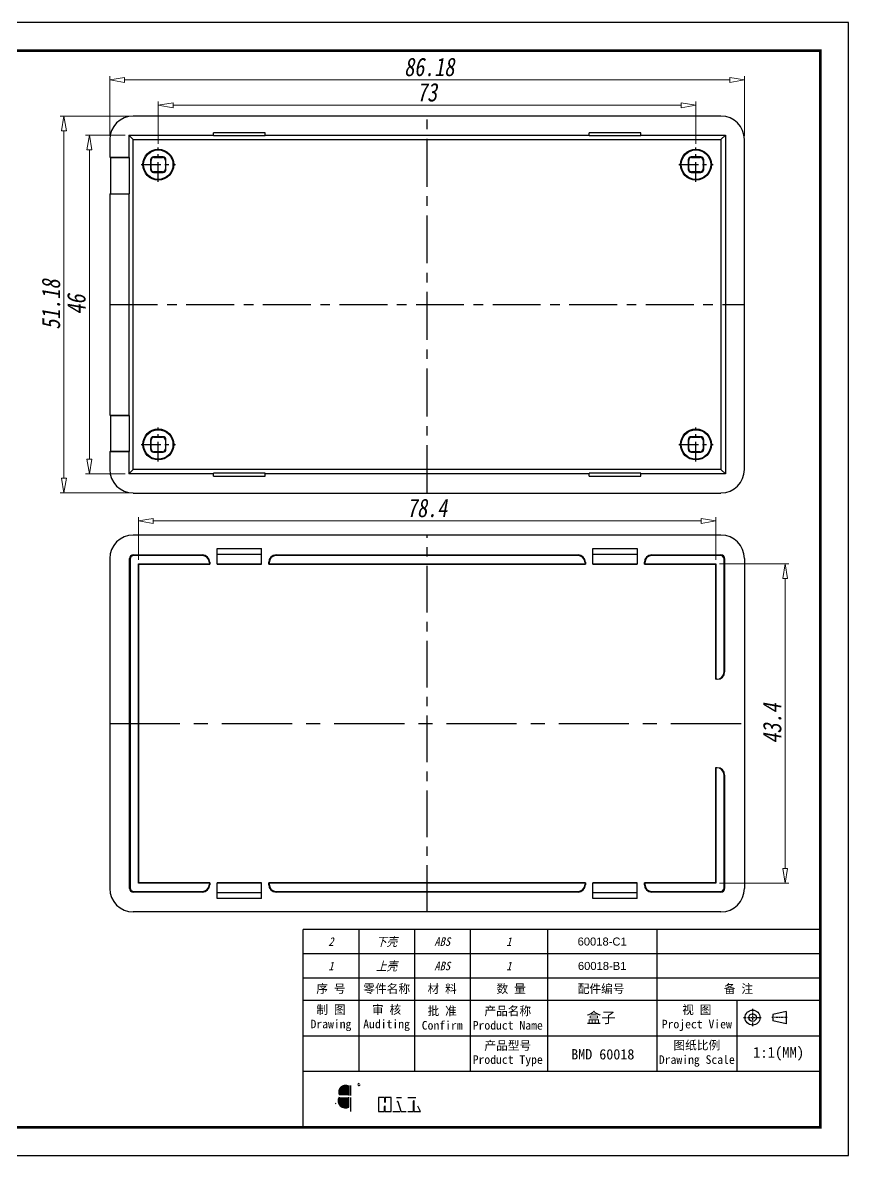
# Model space of a CAD drawing. Header units: millimetres. Extents: x -76 to 145, y 1091 to 1245.
# Drawn here: x 33.2 to 145.3, y 1091.4 to 1245.2 of the extents above; entities that cross this region are included whole.
import ezdxf
from ezdxf.enums import TextEntityAlignment as Align

# ---------------------------------------------------------------- set-up
doc = ezdxf.new("R2010")
doc.units = ezdxf.units.MM
doc.linetypes.add('CENTER', pattern=[50.8, 31.75, -6.35, 6.35, -6.35])
doc.layers.add('dim', color=82, linetype='Continuous', lineweight=9)
doc.layers.add('from', color=7, linetype='Continuous')
doc.styles.add('FFS', font='SIMFANG.TTF', dxfattribs={"width": 0.9, "oblique": 15})
doc.styles.add('wuwei', font='SimSun.ttf', dxfattribs={"width": 0.8, "oblique": 10})
doc.styles.add('宋体', font='SimSun.ttf')
doc.dimstyles.new('wuwei', dxfattribs={"dimtxt": 2.5, "dimasz": 1.5, "dimexe": 0.3, "dimexo": 0.3, "dimgap": 0.5, "dimtad": 1, "dimdsep": 46, "dimtxsty": 'wuwei', "dimblk": 'CLOSEDBLANK', "dimcen": 0, "dimclrd": 42, "dimclre": 40, "dimclrt": 74, "dimazin": 2, "dimtfac": 1, "dimtofl": 0, "dimtmove": 0, "dimatfit": 3, "dimfxl": 1, "dimlwd": 5, "dimlwe": 5, "dimarcsym": 0})

# ---------------------------------------------------------------- blocks, each defined once
blk = doc.blocks.new('_ClosedBlank')
at = {"color": 0, "linetype": 'ByBlock', "lineweight": -2}
for p, q in [((-1, 0.167), (0, 0)), ((-1, 0.167), (-1, -0.167)), ((0, 0), (-1, -0.167))]:
    blk.add_line(p, q, dxfattribs=at)
blk = doc.blocks.new('*D8')
at = {"layer": 'Defpoints', "color": 0}
for p in [(127.33, 1171.77), (127.33, 1128.37), (136.74, 1128.37)]:
    blk.add_point(p, dxfattribs=at)
at = {"layer": 'dim', "color": 40, "lineweight": 5}
for p, q in [((127.82, 1171.77), (137.24, 1171.77)), ((127.82, 1128.37), (137.24, 1128.37))]:
    blk.add_line(p, q, dxfattribs=at)
at = {"layer": 'dim', "color": 42, "lineweight": 5}
blk.add_line((136.74, 1169.77), (136.74, 1130.37), dxfattribs=at)
at = {"layer": 'dim', "color": 42, "lineweight": 5, "xscale": 2, "yscale": 2, "zscale": 2}
for p, rotation in [((136.74, 1171.77), 90), ((136.74, 1128.37), 270)]:
    blk.add_blockref('_ClosedBlank', p, dxfattribs=dict(at, rotation=rotation))
at = {"layer": 'dim', "color": 74, "insert": (134.99, 1150.07), "char_height": 2.5, "attachment_point": 5, "rotation": 90, "style": 'wuwei'}
blk.add_mtext('43.4', dxfattribs=at)
blk = doc.blocks.new('*D9')
at = {"layer": 'Defpoints', "color": 0}
for p in [(127.33, 1177.57), (48.93, 1171.77), (127.33, 1171.77)]:
    blk.add_point(p, dxfattribs=at)
at = {"layer": 'dim', "color": 40, "lineweight": 5}
for p, q in [((48.93, 1172.27), (48.93, 1178.07)), ((127.33, 1172.27), (127.33, 1178.07))]:
    blk.add_line(p, q, dxfattribs=at)
at = {"layer": 'dim', "color": 42, "lineweight": 5}
blk.add_line((50.93, 1177.57), (125.33, 1177.57), dxfattribs=at)
at = {"layer": 'dim', "color": 42, "lineweight": 5, "xscale": 2, "yscale": 2, "zscale": 2, "rotation": 180}
blk.add_blockref('_ClosedBlank', (48.93, 1177.57), dxfattribs=at)
at = {"layer": 'dim', "color": 42, "lineweight": 5, "xscale": 2, "yscale": 2, "zscale": 2}
blk.add_blockref('_ClosedBlank', (127.33, 1177.57), dxfattribs=at)
at = {"layer": 'dim', "color": 74, "insert": (88.13, 1179.32), "char_height": 2.5, "attachment_point": 5, "style": 'wuwei'}
blk.add_mtext('78.4', dxfattribs=at)
blk = doc.blocks.new('*D4')
at = {"layer": 'Defpoints', "color": 0}
for p in [(124.63, 1234.01), (51.63, 1228.27), (124.63, 1228.27)]:
    blk.add_point(p, dxfattribs=at)
at = {"layer": 'dim', "color": 40, "lineweight": 5}
for p, q in [((51.63, 1228.77), (51.63, 1234.51)), ((124.63, 1228.77), (124.63, 1234.51))]:
    blk.add_line(p, q, dxfattribs=at)
at = {"layer": 'dim', "color": 42, "lineweight": 5}
blk.add_line((53.63, 1234.01), (122.63, 1234.01), dxfattribs=at)
at = {"layer": 'dim', "color": 42, "lineweight": 5, "xscale": 2, "yscale": 2, "zscale": 2, "rotation": 180}
blk.add_blockref('_ClosedBlank', (51.63, 1234.01), dxfattribs=at)
at = {"layer": 'dim', "color": 42, "lineweight": 5, "xscale": 2, "yscale": 2, "zscale": 2}
blk.add_blockref('_ClosedBlank', (124.63, 1234.01), dxfattribs=at)
at = {"layer": 'dim', "color": 74, "insert": (88.13, 1235.76), "char_height": 2.5, "attachment_point": 5, "style": 'wuwei'}
blk.add_mtext('73', dxfattribs=at)
blk = doc.blocks.new('*D5')
at = {"layer": 'Defpoints', "color": 0}
for p in [(131.21, 1237.45), (45.04, 1229.35), (131.21, 1229.35)]:
    blk.add_point(p, dxfattribs=at)
at = {"layer": 'dim', "color": 40, "lineweight": 5}
for p, q in [((45.04, 1229.85), (45.04, 1237.95)), ((131.21, 1229.85), (131.21, 1237.95))]:
    blk.add_line(p, q, dxfattribs=at)
at = {"layer": 'dim', "color": 42, "lineweight": 5}
blk.add_line((47.04, 1237.45), (129.21, 1237.45), dxfattribs=at)
at = {"layer": 'dim', "color": 42, "lineweight": 5, "xscale": 2, "yscale": 2, "zscale": 2, "rotation": 180}
blk.add_blockref('_ClosedBlank', (45.04, 1237.45), dxfattribs=at)
at = {"layer": 'dim', "color": 42, "lineweight": 5, "xscale": 2, "yscale": 2, "zscale": 2}
blk.add_blockref('_ClosedBlank', (131.21, 1237.45), dxfattribs=at)
at = {"layer": 'dim', "color": 74, "insert": (88.42, 1239.2), "char_height": 2.5, "attachment_point": 5, "style": 'wuwei'}
blk.add_mtext('86.18', dxfattribs=at)
blk = doc.blocks.new('*D6')
at = {"layer": 'Defpoints', "color": 0}
for p in [(38.82, 1232.54), (48.22, 1232.54), (48.22, 1181.37)]:
    blk.add_point(p, dxfattribs=at)
at = {"layer": 'dim', "color": 40, "lineweight": 5}
for p, q in [((47.72, 1232.54), (38.32, 1232.54)), ((47.72, 1181.37), (38.32, 1181.37))]:
    blk.add_line(p, q, dxfattribs=at)
at = {"layer": 'dim', "color": 42, "lineweight": 5}
blk.add_line((38.82, 1183.37), (38.82, 1230.54), dxfattribs=at)
at = {"layer": 'dim', "color": 42, "lineweight": 5, "xscale": 2, "yscale": 2, "zscale": 2}
for p, rotation in [((38.82, 1232.54), 90), ((38.82, 1181.37), 270)]:
    blk.add_blockref('_ClosedBlank', p, dxfattribs=dict(at, rotation=rotation))
at = {"layer": 'dim', "color": 74, "insert": (37.07, 1206.95), "char_height": 2.5, "attachment_point": 5, "rotation": 90, "style": 'wuwei'}
blk.add_mtext('51.18', dxfattribs=at)
blk = doc.blocks.new('*D7')
at = {"layer": 'Defpoints', "color": 0}
for p in [(42.27, 1229.95), (47.63, 1229.95), (47.63, 1183.95)]:
    blk.add_point(p, dxfattribs=at)
at = {"layer": 'dim', "color": 40, "lineweight": 5}
for p, q in [((47.13, 1229.95), (41.77, 1229.95)), ((47.13, 1183.95), (41.77, 1183.95))]:
    blk.add_line(p, q, dxfattribs=at)
at = {"layer": 'dim', "color": 42, "lineweight": 5}
blk.add_line((42.27, 1185.95), (42.27, 1227.95), dxfattribs=at)
at = {"layer": 'dim', "color": 42, "lineweight": 5, "xscale": 2, "yscale": 2, "zscale": 2}
for p, rotation in [((42.27, 1229.95), 90), ((42.27, 1183.95), 270)]:
    blk.add_blockref('_ClosedBlank', p, dxfattribs=dict(at, rotation=rotation))
at = {"layer": 'dim', "color": 74, "insert": (40.52, 1206.95), "char_height": 2.5, "attachment_point": 5, "rotation": 90, "style": 'wuwei'}
blk.add_mtext('46', dxfattribs=at)
blk = doc.blocks.new('*u2')
at = {"color": 7, "linetype": 'Continuous'}
for p, q in [((39.9, 25.59), (-39.9, 25.59)), ((-29, 22.89), (-29, 23.3)), ((-22, 23.3), (-29, 23.3)), ((-22, 22.89), (-22, 23.3)), ((22, 22.89), (22, 23.3)), ((29, 23.3), (22, 23.3)), ((29, 22.89), (29, 23.3)), ((-43.09, 22.4), (-43.09, 20)), ((-40.5, 23), (-40.5, 20)), ((-39.89, 22.39), (-40.5, 23)), ((-40.5, 23), (-29, 23)), ((-39.89, -22.39), (-39.89, 22.39)), ((-39.89, 22.39), (39.89, 22.39)), ((-22, 22.89), (-29, 22.89)), ((-22, 23), (22, 23)), ((29, 22.89), (22, 22.89)), ((29, 23), (40.5, 23)), ((40.5, 23), (39.89, 22.39)), ((39.89, 22.39), (39.89, -22.39)), ((40.5, 23), (40.5, -23)), ((43.09, -22.4), (43.09, 22.4)), ((-43.09, 20), (-42.98, 19.95)), ((-43.09, 20), (-40.5, 20)), ((-40.5, 20), (-40.43, 19.95)), ((-37.08, 19.98), (-37.15, 20.05)), ((-35.85, 20.05), (-37.15, 20.05)), ((-35.92, 19.98), (-35.85, 20.05)), ((37.15, 20.05), (35.85, 20.05)), ((35.92, 19.98), (35.85, 20.05)), ((37.08, 19.98), (37.15, 20.05)), ((-42.98, 19.95), (-42.98, 15.05)), ((-42.98, 19.95), (-40.43, 19.95)), ((-40.43, 19.95), (-40.43, 15.05)), ((-37.55, 19.65), (-37.55, 18.35)), ((-37.48, 19.58), (-37.55, 19.65)), ((-37.48, 18.42), (-37.48, 19.58)), ((-37.08, 19.98), (-35.92, 19.98)), ((-35.52, 19.58), (-35.45, 19.65)), ((-35.52, 19.58), (-35.52, 18.42)), ((-35.45, 18.35), (-35.45, 19.65)), ((35.45, 19.65), (35.45, 18.35)), ((35.52, 19.58), (35.45, 19.65)), ((35.52, 18.42), (35.52, 19.58)), ((35.92, 19.98), (37.08, 19.98)), ((37.48, 19.58), (37.55, 19.65)), ((37.48, 19.58), (37.48, 18.42)), ((37.55, 18.35), (37.55, 19.65)), ((-37.48, 18.42), (-37.55, 18.35)), ((-37.08, 18.02), (-37.15, 17.95)), ((-37.15, 17.95), (-35.85, 17.95)), ((-35.92, 18.02), (-37.08, 18.02)), ((-35.92, 18.02), (-35.85, 17.95)), ((-35.52, 18.42), (-35.45, 18.35)), ((35.52, 18.42), (35.45, 18.35)), ((35.92, 18.02), (35.85, 17.95)), ((35.85, 17.95), (37.15, 17.95)), ((37.08, 18.02), (35.92, 18.02)), ((37.08, 18.02), (37.15, 17.95)), ((37.48, 18.42), (37.55, 18.35)), ((-43.09, 15), (-42.98, 15.05)), ((-43.09, 15), (-43.09, -15)), ((-40.5, 15), (-43.09, 15)), ((-42.98, 15.05), (-40.43, 15.05)), ((-40.5, 15), (-40.43, 15.05)), ((-40.5, 15), (-40.5, -15)), ((-43.09, -15), (-42.98, -15.05)), ((-43.09, -15), (-40.5, -15)), ((-42.98, -15.05), (-42.98, -19.95)), ((-42.98, -15.05), (-40.43, -15.05)), ((-40.5, -15), (-40.43, -15.05)), ((-40.43, -15.05), (-40.43, -19.95)), ((-37.55, -18.35), (-37.55, -19.65)), ((-37.48, -18.42), (-37.55, -18.35)), ((-37.48, -19.58), (-37.48, -18.42)), ((-37.08, -18.02), (-37.15, -17.95)), ((-35.85, -17.95), (-37.15, -17.95)), ((-37.08, -18.02), (-35.92, -18.02)), ((-35.92, -18.02), (-35.85, -17.95)), ((-35.52, -18.42), (-35.45, -18.35)), ((-35.52, -18.42), (-35.52, -19.58)), ((-35.45, -19.65), (-35.45, -18.35)), ((35.52, -18.42), (35.45, -18.35)), ((35.45, -18.35), (35.45, -19.65)), ((35.52, -19.58), (35.52, -18.42)), ((37.15, -17.95), (35.85, -17.95)), ((35.92, -18.02), (35.85, -17.95)), ((35.92, -18.02), (37.08, -18.02)), ((37.08, -18.02), (37.15, -17.95)), ((37.48, -18.42), (37.55, -18.35)), ((37.48, -18.42), (37.48, -19.58)), ((37.55, -19.65), (37.55, -18.35)), ((-43.09, -20), (-42.98, -19.95)), ((-40.43, -19.95), (-42.98, -19.95)), ((-40.5, -20), (-40.43, -19.95)), ((-37.48, -19.58), (-37.55, -19.65)), ((-37.08, -19.98), (-37.15, -20.05)), ((-35.92, -19.98), (-37.08, -19.98)), ((-35.92, -19.98), (-35.85, -20.05)), ((-35.52, -19.58), (-35.45, -19.65)), ((35.52, -19.58), (35.45, -19.65)), ((35.92, -19.98), (35.85, -20.05)), ((37.08, -19.98), (35.92, -19.98)), ((37.08, -19.98), (37.15, -20.05)), ((37.48, -19.58), (37.55, -19.65)), ((-43.09, -20), (-43.09, -22.4)), ((-40.5, -20), (-43.09, -20)), ((-40.5, -20), (-40.5, -23)), ((-37.15, -20.05), (-35.85, -20.05)), ((35.85, -20.05), (37.15, -20.05)), ((-40.5, -23), (-39.89, -22.39)), ((-29, -23), (-40.5, -23)), ((39.89, -22.39), (-39.89, -22.39)), ((-29, -23.3), (-29, -22.89)), ((-22, -22.89), (-29, -22.89)), ((-22, -23.3), (-22, -22.89)), ((22, -23), (-22, -23)), ((29, -22.89), (22, -22.89)), ((22, -23.3), (22, -22.89)), ((29, -23.3), (29, -22.89)), ((40.5, -23), (29, -23)), ((39.89, -22.39), (40.5, -23)), ((-29, -23.3), (-22, -23.3)), ((22, -23.3), (29, -23.3)), ((-39.9, -25.59), (39.9, -25.59))]:
    blk.add_line(p, q, dxfattribs=at)
at = {"color": 1, "linetype": 'CENTER', "ltscale": 0.204701}
for p, q in [((0, -25.59), (0, 25.59)), ((-43.09, 0), (43.09, 0))]:
    blk.add_line(p, q, dxfattribs=at)
at = {"color": 1, "linetype": 'CENTER', "ltscale": 0.08419}
for p, q in [((-36.5, 16.68), (-36.5, 21.32)), ((36.5, 16.68), (36.5, 21.32)), ((-38.82, 19), (-34.18, 19)), ((34.18, 19), (38.82, 19)), ((-36.5, -21.32), (-36.5, -16.68)), ((36.5, -21.32), (36.5, -16.68)), ((-38.82, -19), (-34.18, -19)), ((34.18, -19), (38.82, -19))]:
    blk.add_line(p, q, dxfattribs=at)
at = {"color": 7, "linetype": 'Continuous'}
for centre, radius in [((-36.5, 19), 2.1), ((-36.5, 19), 2), ((36.5, 19), 2.1), ((36.5, 19), 2), ((-36.5, -19), 2.1), ((36.5, -19), 2.1), ((-36.5, -19), 2), ((36.5, -19), 2)]:
    blk.add_circle(centre, radius, dxfattribs=at)
for centre, major_axis, ratio, start_param, end_param in [((-39.89, 22.39), (-2.26, 2.26), 0.997265, -0.784029, 0.784029), ((39.89, 22.39), (2.26, 2.26), 0.997265, -0.784029, 0.784029), ((-37.15, 19.65), (0.283, -0.283), 0.999695, 2.356347, 3.926839), ((-35.85, 19.65), (0.283, 0.283), 0.999695, -0.785246, 0.785246), ((35.85, 19.65), (0.283, -0.283), 0.999695, 2.356347, 3.926839), ((37.15, 19.65), (0.283, 0.283), 0.999695, -0.785246, 0.785246), ((-37.08, 19.58), (0.283, -0.283), 0.999695, 2.356347, 3.926839), ((-35.92, 19.58), (-0.283, -0.283), 0.999695, 2.356347, 3.926839), ((35.92, 19.58), (0.283, -0.283), 0.999695, 2.356347, 3.926839), ((37.08, 19.58), (-0.283, -0.283), 0.999695, 2.356347, 3.926839), ((-37.15, 18.35), (0.283, 0.283), 0.999695, 2.356347, 3.926839), ((-37.08, 18.42), (0.283, 0.283), 0.999695, 2.356347, 3.926839), ((-35.92, 18.42), (-0.283, 0.283), 0.999695, 2.356347, 3.926839), ((-35.85, 18.35), (0.283, -0.283), 0.999695, -0.785246, 0.785246), ((35.85, 18.35), (0.283, 0.283), 0.999695, -3.926839, -2.356347), ((35.92, 18.42), (0.283, 0.283), 0.999695, 2.356347, 3.926839), ((37.08, 18.42), (-0.283, 0.283), 0.999695, 2.356347, 3.926839), ((37.15, 18.35), (0.283, -0.283), 0.999695, -0.785246, 0.785246), ((-37.15, -18.35), (0.283, -0.283), 0.999695, 2.356347, 3.926839), ((-37.08, -18.42), (0.283, -0.283), 0.999695, 2.356347, 3.926839), ((-35.92, -18.42), (-0.283, -0.283), 0.999695, 2.356347, 3.926839), ((-35.85, -18.35), (0.283, 0.283), 0.999695, -0.785246, 0.785246), ((35.85, -18.35), (0.283, -0.283), 0.999695, 2.356347, 3.926839), ((35.92, -18.42), (0.283, -0.283), 0.999695, 2.356347, 3.926839), ((37.08, -18.42), (-0.283, -0.283), 0.999695, 2.356347, 3.926839), ((37.15, -18.35), (0.283, 0.283), 0.999695, -0.785246, 0.785246), ((-37.15, -19.65), (0.283, 0.283), 0.999695, 2.356347, 3.926839), ((-37.08, -19.58), (0.283, 0.283), 0.999695, 2.356347, 3.926839), ((-35.92, -19.58), (-0.283, 0.283), 0.999695, 2.356347, 3.926839), ((-35.85, -19.65), (0.283, -0.283), 0.999695, -0.785246, 0.785246), ((35.85, -19.65), (0.283, 0.283), 0.999695, -3.926839, -2.356347), ((35.92, -19.58), (0.283, 0.283), 0.999695, 2.356347, 3.926839), ((37.08, -19.58), (-0.283, 0.283), 0.999695, 2.356347, 3.926839), ((37.15, -19.65), (0.283, -0.283), 0.999695, -0.785246, 0.785246), ((-39.89, -22.39), (-2.26, -2.26), 0.997265, -0.784029, 0.784029), ((39.89, -22.39), (2.26, -2.26), 0.997265, -0.784029, 0.784029)]:
    blk.add_ellipse(centre, major_axis=major_axis, ratio=ratio, start_param=start_param, end_param=end_param, dxfattribs=at)

msp = doc.modelspace()

# ---------------------------------------------------------------- hatches: boundary and pattern name
at = {"layer": 'from'}
for color, points in [(22, [(77.513, 1100.913, 0.7424509), (76.166, 1099.579), (77.513, 1099.579)]), (116, [(77.513, 1099.321), (76.166, 1099.321, 0.7424509), (77.513, 1097.988)])]:
    msp.add_hatch(color=color, dxfattribs=at).paths.add_polyline_path(points)

# ---------------------------------------------------------------- linework, layer by layer
at = {"color": 7, "linetype": 'Continuous'}
for p, q in [((128.026, 1175.655), (48.227, 1175.655)), ((59.627, 1173.816), (65.627, 1173.816)), ((59.627, 1171.714), (59.627, 1173.816)), ((65.627, 1171.714), (65.627, 1173.816)), ((110.627, 1173.816), (116.627, 1173.816)), ((110.627, 1171.714), (110.627, 1173.816)), ((116.627, 1173.816), (116.627, 1171.714)), ((45.039, 1172.467), (45.039, 1127.668)), ((47.806, 1172.388), (47.728, 1172.466)), ((47.728, 1127.669), (47.728, 1172.466)), ((47.806, 1172.388), (47.806, 1127.747)), ((48.228, 1172.966), (57.627, 1172.966)), ((48.306, 1172.888), (48.228, 1172.966)), ((57.574, 1172.888), (48.306, 1172.888)), ((57.574, 1172.888), (57.627, 1172.966)), ((58.574, 1171.888), (58.627, 1171.966)), ((58.627, 1171.966), (58.627, 1171.714)), ((59.627, 1173.066), (65.627, 1173.066)), ((66.627, 1171.966), (66.679, 1171.888)), ((66.627, 1171.714), (66.627, 1171.966)), ((67.626, 1172.966), (108.627, 1172.966)), ((67.626, 1172.966), (67.679, 1172.888)), ((108.574, 1172.888), (67.679, 1172.888)), ((108.574, 1172.888), (108.627, 1172.966)), ((109.574, 1171.888), (109.627, 1171.966)), ((109.627, 1171.966), (109.627, 1171.714)), ((110.627, 1173.066), (116.627, 1173.066)), ((117.627, 1171.966), (117.679, 1171.888)), ((117.627, 1171.714), (117.627, 1171.966)), ((118.626, 1172.966), (118.679, 1172.888)), ((118.626, 1172.966), (128.025, 1172.966)), ((127.947, 1172.888), (118.679, 1172.888)), ((127.947, 1172.888), (128.025, 1172.966)), ((128.447, 1172.388), (128.525, 1172.466)), ((128.447, 1157.068), (128.447, 1172.388)), ((128.525, 1172.466), (128.525, 1157.068)), ((131.214, 1172.467), (131.214, 1127.668)), ((48.928, 1171.766), (58.574, 1171.766)), ((48.928, 1171.766), (48.98, 1171.714)), ((48.928, 1128.369), (48.928, 1171.766)), ((48.98, 1171.714), (58.627, 1171.714)), ((48.98, 1128.421), (48.98, 1171.714)), ((58.574, 1171.888), (58.574, 1171.766)), ((58.574, 1171.766), (58.627, 1171.714)), ((59.627, 1171.766), (65.627, 1171.766)), ((59.627, 1171.714), (65.627, 1171.714)), ((66.679, 1171.766), (66.627, 1171.714)), ((66.627, 1171.714), (109.627, 1171.714)), ((66.679, 1171.888), (66.679, 1171.766)), ((66.679, 1171.766), (109.574, 1171.766)), ((109.574, 1171.888), (109.574, 1171.766)), ((109.574, 1171.766), (109.627, 1171.714)), ((110.627, 1171.766), (116.627, 1171.766)), ((110.627, 1171.714), (116.627, 1171.714)), ((117.679, 1171.766), (117.627, 1171.714)), ((117.627, 1171.714), (127.273, 1171.714)), ((117.679, 1171.888), (117.679, 1171.766)), ((117.679, 1171.766), (127.325, 1171.766)), ((127.325, 1171.766), (127.273, 1171.714)), ((127.273, 1171.714), (127.273, 1156.068)), ((127.325, 1171.766), (127.325, 1156.068)), ((128.447, 1157.068), (128.525, 1157.068)), ((127.446, 1156.068), (127.273, 1156.068)), ((127.273, 1144.068), (127.273, 1128.421)), ((127.446, 1144.068), (127.273, 1144.068)), ((127.325, 1144.068), (127.325, 1128.369)), ((128.447, 1127.747), (128.447, 1143.068)), ((128.525, 1143.068), (128.447, 1143.068)), ((128.525, 1143.068), (128.525, 1127.669)), ((47.806, 1127.747), (47.728, 1127.669)), ((48.928, 1128.369), (48.98, 1128.421)), ((58.574, 1128.369), (48.928, 1128.369)), ((58.627, 1128.421), (48.98, 1128.421)), ((58.574, 1128.369), (58.627, 1128.421)), ((58.574, 1128.369), (58.574, 1128.247)), ((58.627, 1128.169), (58.574, 1128.247)), ((58.627, 1128.421), (58.627, 1128.169)), ((65.627, 1128.421), (59.627, 1128.421)), ((59.627, 1126.319), (59.627, 1128.421)), ((65.627, 1128.369), (59.627, 1128.369)), ((65.627, 1126.319), (65.627, 1128.421)), ((109.627, 1128.421), (66.627, 1128.421)), ((66.627, 1128.169), (66.627, 1128.421)), ((66.679, 1128.369), (66.627, 1128.421)), ((66.679, 1128.247), (66.627, 1128.169)), ((109.574, 1128.369), (66.679, 1128.369)), ((66.679, 1128.369), (66.679, 1128.247)), ((109.574, 1128.369), (109.627, 1128.421)), ((109.574, 1128.369), (109.574, 1128.247)), ((109.627, 1128.169), (109.574, 1128.247)), ((109.627, 1128.421), (109.627, 1128.169)), ((110.627, 1126.319), (110.627, 1128.421)), ((116.627, 1128.421), (110.627, 1128.421)), ((116.627, 1128.369), (110.627, 1128.369)), ((116.627, 1126.319), (116.627, 1128.421)), ((117.627, 1128.169), (117.627, 1128.421)), ((117.679, 1128.369), (117.627, 1128.421)), ((127.273, 1128.421), (117.627, 1128.421)), ((117.679, 1128.247), (117.627, 1128.169)), ((117.679, 1128.369), (117.679, 1128.247)), ((127.325, 1128.369), (117.679, 1128.369)), ((127.325, 1128.369), (127.273, 1128.421)), ((128.447, 1127.747), (128.525, 1127.669)), ((48.306, 1127.247), (48.228, 1127.169)), ((57.627, 1127.169), (48.228, 1127.169)), ((48.306, 1127.247), (57.574, 1127.247)), ((57.627, 1127.169), (57.574, 1127.247)), ((65.627, 1127.069), (59.627, 1127.069)), ((65.627, 1126.319), (59.627, 1126.319)), ((67.679, 1127.247), (67.626, 1127.169)), ((108.627, 1127.169), (67.626, 1127.169)), ((67.679, 1127.247), (108.574, 1127.247)), ((108.627, 1127.169), (108.574, 1127.247)), ((116.627, 1127.069), (110.627, 1127.069)), ((116.627, 1126.319), (110.627, 1126.319)), ((118.679, 1127.247), (118.626, 1127.169)), ((128.025, 1127.169), (118.626, 1127.169)), ((118.679, 1127.247), (127.947, 1127.247)), ((127.947, 1127.247), (128.025, 1127.169)), ((128.026, 1124.48), (48.227, 1124.48))]:
    msp.add_line(p, q, dxfattribs=at)
at = {"color": 1, "linetype": 'CENTER', "ltscale": 0.2}
msp.add_line((88.127, 1124.48), (88.127, 1175.655), dxfattribs=at)
at = {"color": 1, "linetype": 'CENTER', "ltscale": 0.3}
msp.add_line((45.039, 1150.068), (131.214, 1150.068), dxfattribs=at)
at = {"color": 7, "linetype": 'Continuous'}
for centre, major_axis, ratio, start_param, end_param in [((48.231, 1172.463), (-2.258, 2.258), 0.9987828, -0.7847892, 0.7847892), ((128.022, 1172.463), (2.258, 2.258), 0.9987828, -0.7847892, 0.7847892), ((48.228, 1172.466), (0.354, -0.354), 0.999315, 2.3565371, 3.9266482), ((48.307, 1172.388), (-0.354, 0.354), 0.999315, -0.7850555, 0.7850555), ((57.574, 1171.887), (0.555, 0.832), 0.9995052, -0.9826239, 0.5877156), ((57.626, 1171.966), (0.555, 0.832), 0.9995052, -0.9826239, 0.5877156), ((67.627, 1171.966), (-0.555, 0.832), 0.9995052, -0.5877156, 0.9826239), ((67.679, 1171.887), (0.555, -0.832), 0.9995052, 2.553877, 4.1242165), ((108.574, 1171.887), (0.555, 0.832), 0.9995052, -0.9826239, 0.5877156), ((108.626, 1171.966), (0.555, 0.832), 0.9995052, -0.9826239, 0.5877156), ((118.627, 1171.966), (-0.555, 0.832), 0.9995052, -0.5877156, 0.9826239), ((118.679, 1171.887), (0.555, -0.832), 0.9995052, 2.553877, 4.1242165), ((127.946, 1172.388), (0.354, 0.354), 0.999315, -0.7850555, 0.7850555), ((128.025, 1172.466), (0.354, 0.354), 0.999315, -0.7850555, 0.7850555), ((127.446, 1157.068), (1, 0), 0.9996573, -1.5707963, 0), ((127.525, 1157.068), (1, 0), 0.9996573, -1.5707963, 0), ((127.446, 1143.068), (-1, 0), 0.9996573, 3.1415927, 4.712389), ((127.525, 1143.068), (1, 0), 0.9996573, 0, 1.5707963), ((48.231, 1127.672), (-2.258, -2.258), 0.9987828, -0.7847892, 0.7847892), ((48.228, 1127.669), (0.354, 0.354), 0.999315, 2.3565371, 3.9266482), ((48.307, 1127.748), (-0.354, -0.354), 0.999315, -0.7850555, 0.7850555), ((57.574, 1128.248), (-0.555, 0.832), 0.9995052, 2.553877, 4.1242165), ((57.626, 1128.169), (-0.555, 0.832), 0.9995052, -3.7293083, -2.1589688), ((67.627, 1128.169), (0.555, 0.832), 0.9995052, -4.1242165, -2.553877), ((67.679, 1128.248), (-0.555, -0.832), 0.9995052, -0.9826239, 0.5877156), ((108.574, 1128.248), (-0.555, 0.832), 0.9995052, 2.553877, 4.1242165), ((108.626, 1128.169), (-0.555, 0.832), 0.9995052, -3.7293083, -2.1589688), ((118.627, 1128.169), (0.555, 0.832), 0.9995052, -4.1242165, -2.553877), ((118.679, 1128.248), (-0.555, -0.832), 0.9995052, -0.9826239, 0.5877156), ((127.946, 1127.748), (0.354, -0.354), 0.999315, -0.7850555, 0.7850555), ((128.025, 1127.669), (0.354, -0.354), 0.999315, -0.7850555, 0.7850555), ((128.022, 1127.672), (2.258, -2.258), 0.9987828, -0.7847892, 0.7847892)]:
    msp.add_ellipse(centre, major_axis=major_axis, ratio=ratio, start_param=start_param, end_param=end_param, dxfattribs=at)
at = {"layer": 'from'}
for p, q in [((71.296, 1115.488), (71.296, 1122.113)), ((141.505, 1122.113), (71.296, 1122.113)), ((78.849, 1122.113), (78.849, 1115.488)), ((86.401, 1122.113), (86.401, 1115.488)), ((93.954, 1122.113), (93.954, 1115.488)), ((104.489, 1122.113), (104.489, 1115.488)), ((119.303, 1122.113), (119.303, 1115.488)), ((141.505, 1118.8), (71.296, 1118.8)), ((141.505, 1115.488), (71.296, 1115.488)), ((71.296, 1095.247), (71.296, 1115.488)), ((78.849, 1115.488), (78.849, 1102.8)), ((86.401, 1115.488), (86.401, 1102.8)), ((93.954, 1115.488), (93.954, 1102.8)), ((104.489, 1115.488), (104.489, 1102.8)), ((119.303, 1115.488), (119.303, 1102.8)), ((141.505, 1112.467), (71.296, 1112.467)), ((130.189, 1112.467), (130.189, 1102.8)), ((136.889, 1110.981), (135.052, 1110.557)), ((135.052, 1110.557), (135.052, 1109.709)), ((136.889, 1110.981), (136.889, 1109.285)), ((136.889, 1109.285), (135.052, 1109.709)), ((141.505, 1107.633), (71.296, 1107.633)), ((141.505, 1102.8), (71.296, 1102.8)), ((77.513, 1100.913), (77.513, 1099.579)), ((77.706, 1100.913), (77.706, 1099.579)), ((75.775, 1098.407), (75.677, 1098.484)), ((77.513, 1097.988), (77.513, 1099.321)), ((77.706, 1099.291), (77.706, 1097.38)), ((81.547, 1099.291), (81.547, 1097.38)), ((82.357, 1099.291), (81.547, 1099.291)), ((82.357, 1099.291), (82.357, 1098.602)), ((83.237, 1099.291), (82.454, 1099.291)), ((82.454, 1099.291), (82.454, 1098.602)), ((83.237, 1097.38), (83.237, 1099.291)), ((83.992, 1099.291), (84.664, 1099.291)), ((84.61, 1097.38), (84.182, 1098.71)), ((85.499, 1099.29), (86.61, 1099.29)), ((86.28, 1097.38), (86.28, 1098.794)), ((86.377, 1097.38), (86.377, 1098.794)), ((81.547, 1097.38), (82.357, 1097.38)), ((82.357, 1097.38), (82.357, 1098.074)), ((82.454, 1097.38), (82.454, 1098.074)), ((82.454, 1097.38), (83.237, 1097.38)), ((83.456, 1097.38), (84.491, 1097.38)), ((84.61, 1097.38), (85.276, 1097.38)), ((85.499, 1097.38), (86.28, 1097.38)), ((86.377, 1097.38), (87.236, 1097.38)), ((87.236, 1097.38), (86.866, 1098.089)), ((141.505, 1095.247), (71.879, 1095.247))]:
    msp.add_line(p, q, dxfattribs=at)
at = {"layer": 'from', "color": 1, "linetype": 'CENTER', "ltscale": 0.01}
for p, q in [((132.315, 1111.345), (132.315, 1108.921)), ((131.103, 1110.133), (133.527, 1110.133)), ((137.031, 1110.133), (134.911, 1110.133))]:
    msp.add_line(p, q, dxfattribs=at)
at = {"layer": 'from'}
msp.add_lwpolyline([(-75.996, 1091.433), (145.32, 1091.433), (145.32, 1245.228), (-75.996, 1245.228)], close=True, dxfattribs=at)
at = {"layer": 'from', "const_width": 0.381}
msp.add_lwpolyline([(-72.182, 1095.247), (-72.182, 1241.413), (141.505, 1241.413), (141.505, 1095.247), (-72.182, 1095.247)], dxfattribs=at)
at = {"layer": 'from'}
for radius in [1.018, 0.509]:
    msp.add_circle((132.315, 1110.133), radius, dxfattribs=at)
for centre, radius, start, end in [((78.875, 1101.044), 0.142, 53.71062, 1.77764), ((77.041, 1098.858), 0.99, 152.10888, 298.47717), ((82.405, 1098.074), 0.0486, 0, 180), ((84.128, 1098.693), 0.0568, 17.82851, 197.82851), ((86.328, 1098.794), 0.0486, 0, 180)]:
    msp.add_arc(centre, radius, start, end, dxfattribs=at)

# ---------------------------------------------------------------- block references
at = {"color": 7}
msp.add_blockref('*u2', (88.127, 1206.953), dxfattribs=at)

# ---------------------------------------------------------------- texts
at = {"layer": 'from', "style": 'FFS', "oblique": 15, "width": 0.9}
for s, height, p in [('下壳', 1.1655, (82.625, 1120.456)), ('2', 1.166, (75.072, 1120.456)), ('ABS', 1.1655, (90.177, 1120.456)), ('1', 1.166, (99.221, 1120.456)), ('1', 1.166, (75.072, 1117.144)), ('上壳', 1.1655, (82.625, 1117.144)), ('ABS', 1.1655, (90.177, 1117.144)), ('1', 1.166, (99.221, 1117.144))]:
    msp.add_text(s, height=height, dxfattribs=at).set_placement(p, align=Align.MIDDLE)
at = {"layer": 'from', "color": 6, "attachment_point": 5, "style": '宋体'}
for s, insert, char_height in [('{\\fArial|b0|i0|c0|p32;\\C7;60018-C1}', (111.896, 1120.456), 1.08785), ('{\\fArial|b0|i0|c0|p32;\\C7;60018-B1}', (111.896, 1117.144), 1.08785), ('{\\C1;BMD 60018}', (111.981, 1105.143), 1.4)]:
    msp.add_mtext(s, dxfattribs=dict(at, insert=insert, char_height=char_height))
at = {"layer": 'from', "attachment_point": 5, "style": '宋体'}
for s, insert, char_height in [('序 号', (75.072, 1113.977), 1.1655), ('{\\fSimSun|b0|i0|c134|p2;零件名称}', (82.643, 1113.977), 1.1655), ('材 料', (90.177, 1113.977), 1.1655), ('数 量', (99.54, 1113.977), 1.1655), ('{\\fSimSun|b0|i0|c134|p2;配件编号}', (111.751, 1113.977), 1.1655), ('备 注', (130.404, 1113.977), 1.1655), ('制 图\\PDrawing', (75.072, 1110.05), 1.1655), ('审 核\\PAuditing', (82.625, 1110.05), 1.1655), ('视 图\\PProject View', (124.746, 1110.05), 1.1655), ('批 准\\PConfirm', (90.177, 1110.05), 1.1655), ('产品名称\\PProduct Name', (99.076, 1110.05), 1.1655), ('盒子', (111.751, 1110.05), 1.4569), ('图纸比例\\PDrawing Scale', (124.746, 1105.217), 1.1655), ('1:1(MM)', (135.847, 1105.217), 1.4569)]:
    msp.add_mtext(s, dxfattribs=dict(at, insert=insert, char_height=char_height))
at = {"layer": 'from', "insert": (99.076, 1105.217), "char_height": 1.1655, "attachment_point": 5, "line_spacing_factor": 0.975, "style": '宋体'}
msp.add_mtext('产品型号\\PProduct Type', dxfattribs=at)

# ---------------------------------------------------------------- dimensions: what is measured, and where the dimension line sits
at = {"layer": 'dim', "color": 7}
for base, p1, p2, picture, middle in [((131.2142, 1237.4465), (45.0389, 1229.3548), (131.2142, 1229.3548), '*D5', (88.4211, 1237.4465)), ((124.627, 1234.005), (51.627, 1228.268), (124.627, 1228.268), '*D4', (88.127, 1234.005))]:
    dim = msp.add_linear_dim(base=base, p1=p1, p2=p2, dimstyle='wuwei', override={"dimasz": 2, "dimexe": 0.49975, "dimexo": 0.49975, "dimgap": 0.49975}, dxfattribs=at)
    dim.commit()
    dim.dimension.update_dxf_attribs({"geometry": picture, "text_midpoint": middle, "dimtype": 160})
for base, p1, p2, picture, middle in [((38.8187, 1232.5404), (48.2245, 1181.3651), (48.2245, 1232.5404), '*D6', (37.0689, 1206.9528)), ((42.273, 1229.952), (47.628, 1183.954), (47.628, 1229.952), '*D7', (40.523, 1206.953)), ((136.741, 1128.369), (127.325, 1171.766), (127.325, 1128.369), '*D8', (134.992, 1150.068))]:
    dim = msp.add_linear_dim(base=base, p1=p1, p2=p2, angle=90, dimstyle='wuwei', override={"dimasz": 2, "dimexe": 0.49975, "dimexo": 0.49975, "dimgap": 0.49975}, dxfattribs=at)
    dim.commit()
    dim.dimension.update_dxf_attribs({"geometry": picture, "text_midpoint": middle})
dim = msp.add_linear_dim(base=(127.325, 1177.567), p1=(48.928, 1171.766), p2=(127.325, 1171.766), dimstyle='wuwei', override={"dimasz": 2, "dimexe": 0.49975, "dimexo": 0.49975, "dimgap": 0.49975}, dxfattribs=at)
dim.commit()
dim.dimension.update_dxf_attribs({"geometry": '*D9', "text_midpoint": (88.127, 1179.317)})

doc.saveas('drawing.dxf')
